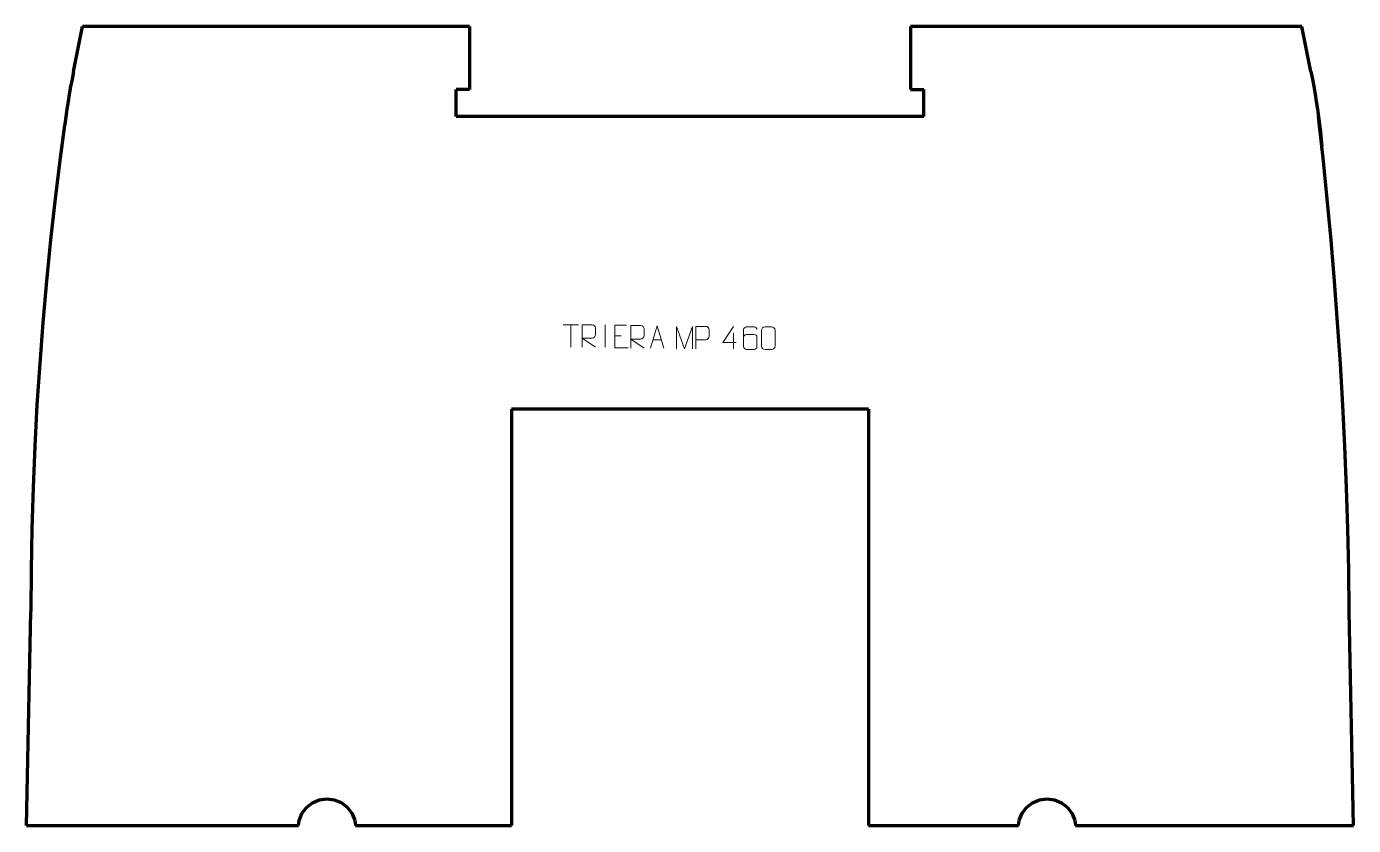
# Model space of a CAD drawing. Header units: millimetres. Extents: x -737 to 737, y 77 to 965.
import ezdxf

# ---------------------------------------------------------------- set-up
doc = ezdxf.new("R2010")
doc.units = ezdxf.units.MM
doc.header["$MEASUREMENT"] = 0
doc.layers.add('layer 1', color=7, linetype='Continuous')

msp = doc.modelspace()

# ---------------------------------------------------------------- linework, layer by layer
at = {"layer": 'layer 1', "lineweight": 211}
for points in [[(-684.9995, 914.9984), (-684.9995, 914.9984), (-674.9994, 964.9993), (-674.9994, 964.9993)], [(-245.0003, 964.9993), (-245.0003, 964.9993), (-674.9994, 964.9993), (-674.9994, 964.9993)], [(-245.0003, 964.9993), (-245.0003, 964.9993), (-245.0003, 894.9991), (-245.0003, 894.9991)], [(244.9986, 964.9993), (244.9986, 964.9993), (244.9986, 894.9991), (244.9986, 894.9991)], [(679.9995, 964.9993), (679.9995, 964.9993), (244.9986, 964.9993), (244.9986, 964.9993)], [(689.9988, 914.9984), (689.9988, 914.9984), (679.9995, 964.9993), (679.9995, 964.9993)], [(-684.9995, 914.9984), (-684.9995, 914.9984), (-686.6246, 906.6671), (-686.6246, 906.6671)], [(689.9988, 914.9984), (689.9988, 914.9984), (691.6178, 906.6687), (691.6178, 906.6687)], [(-686.6246, 906.6671), (-686.6246, 906.6671), (-688.1713, 898.3199), (-688.1713, 898.3199)], [(691.6178, 906.6687), (691.6178, 906.6687), (693.1459, 898.3215), (693.1459, 898.3215)], [(-689.6379, 889.959), (-689.6379, 889.959), (-691.0234, 881.5832), (-691.0234, 881.5832)], [(-688.1713, 898.3199), (-688.1713, 898.3199), (-689.6379, 889.959), (-689.6379, 889.959)], [(-259.9996, 864.9992), (-259.9996, 864.9992), (-259.9996, 894.9991), (-259.9996, 894.9991)], [(-245.0003, 894.9991), (-245.0003, 894.9991), (-259.9996, 894.9991), (-259.9996, 894.9991)], [(244.9986, 894.9991), (244.9986, 894.9991), (259.9996, 894.9991), (259.9996, 894.9991)], [(259.9996, 864.9992), (259.9996, 864.9992), (259.9996, 894.9991), (259.9996, 894.9991)], [(693.1459, 898.3215), (693.1459, 898.3215), (694.5826, 889.9574), (694.5826, 889.9574)], [(694.5826, 889.9574), (694.5826, 889.9574), (695.9281, 881.5792), (695.9281, 881.5792)], [(-692.3305, 873.1949), (-692.3305, 873.1949), (-693.5576, 864.7952), (-693.5576, 864.7952)], [(-691.0234, 881.5832), (-691.0234, 881.5832), (-692.3305, 873.1949), (-692.3305, 873.1949)], [(695.9281, 881.5792), (695.9281, 881.5792), (697.1827, 873.1852), (697.1827, 873.1852)], [(697.1827, 873.1852), (697.1827, 873.1852), (698.3455, 864.7794), (698.3455, 864.7794)], [(-694.8348, 855.3563), (-694.8348, 855.3563), (-699.7197, 819.2429), (-699.7197, 819.2429)], [(-694.7039, 856.3842), (-694.7039, 856.3842), (-694.8348, 855.3563), (-694.8348, 855.3563)], [(-693.5576, 864.7952), (-693.5576, 864.7952), (-694.7039, 856.3842), (-694.7039, 856.3842)], [(259.9996, 864.9992), (259.9996, 864.9992), (-259.9996, 864.9992), (-259.9996, 864.9992)], [(698.3455, 864.7794), (698.3455, 864.7794), (699.4162, 856.3612), (699.4162, 856.3612)], [(699.4162, 856.3612), (699.4162, 856.3612), (700.3952, 847.9316), (700.3952, 847.9316)], [(700.3952, 847.9316), (700.3952, 847.9316), (701.2817, 839.4919), (701.2817, 839.4919)], [(701.2817, 839.4919), (701.2817, 839.4919), (702.0215, 831.6426), (702.0215, 831.6426)], [(702.0772, 831.0438), (702.0772, 831.0438), (702.0215, 831.6426), (702.0215, 831.6426)], [(703.4086, 819.1346), (703.4086, 819.1346), (702.0772, 831.0438), (702.0772, 831.0438)], [(-699.7197, 819.2429), (-699.7197, 819.2429), (-705.354, 773.6211), (-705.354, 773.6211)], [(708.0696, 773.4469), (708.0696, 773.4469), (703.4086, 819.1346), (703.4086, 819.1346)], [(-705.354, 773.6211), (-705.354, 773.6211), (-710.4599, 727.9379), (-710.4599, 727.9379)], [(712.327, 727.7209), (712.327, 727.7209), (708.0696, 773.4469), (708.0696, 773.4469)], [(-710.4599, 727.9379), (-710.4599, 727.9379), (-715.0337, 682.1989), (-715.0337, 682.1989)], [(716.184, 681.9577), (716.184, 681.9577), (712.327, 727.7209), (712.327, 727.7209)], [(-715.0337, 682.1989), (-715.0337, 682.1989), (-719.079, 636.4086), (-719.079, 636.4086)], [(719.6366, 636.1634), (719.6366, 636.1634), (716.184, 681.9577), (716.184, 681.9577)], [(-719.079, 636.4086), (-719.079, 636.4086), (-722.5926, 590.5743), (-722.5926, 590.5743)], [(722.6855, 590.3403), (722.6855, 590.3403), (719.6366, 636.1634), (719.6366, 636.1634)], [(-722.5926, 590.5743), (-722.5926, 590.5743), (-725.5744, 544.704), (-725.5744, 544.704)], [(725.3308, 544.4919), (725.3308, 544.4919), (722.6855, 590.3403), (722.6855, 590.3403)], [(-725.5744, 544.704), (-725.5744, 544.704), (-728.0245, 498.8014), (-728.0245, 498.8014)], [(198.5001, 539.9989), (198.5001, 539.9989), (-198.5001, 539.9989), (-198.5001, 539.9989)], [(-198.5001, 539.9989), (-198.5001, 539.9989), (-198.5001, 77.4996), (-198.5001, 77.4996)], [(198.5001, 539.9989), (198.5001, 539.9989), (198.5001, 77.4996), (198.5001, 77.4996)], [(727.5728, 498.6216), (727.5728, 498.6216), (725.3308, 544.4919), (725.3308, 544.4919)], [(-728.0245, 498.8014), (-728.0245, 498.8014), (-729.9417, 452.8729), (-729.9417, 452.8729)], [(729.4116, 452.7343), (729.4116, 452.7343), (727.5728, 498.6216), (727.5728, 498.6216)], [(-729.9417, 452.8729), (-729.9417, 452.8729), (-731.3272, 406.9259), (-731.3272, 406.9259)], [(730.8444, 406.8329), (730.8444, 406.8329), (729.4116, 452.7343), (729.4116, 452.7343)], [(-731.3272, 406.9259), (-731.3272, 406.9259), (-732.1797, 360.9659), (-732.1797, 360.9659)], [(731.8735, 360.9202), (731.8735, 360.9202), (730.8444, 406.8329), (730.8444, 406.8329)], [(-732.1797, 360.9659), (-732.1797, 360.9659), (-732.5005, 314.999), (-732.5005, 314.999)], [(732.4989, 314.999), (732.4989, 314.999), (731.8735, 360.9202), (731.8735, 360.9202)], [(-737.187, 77.4996), (-737.187, 77.4996), (-732.5005, 314.999), (-732.5005, 314.999)], [(737.187, 77.4996), (737.187, 77.4996), (732.4989, 314.999), (732.4989, 314.999)], [(-419.5932, 102.5734), (-419.5932, 102.5734), (-411.9031, 105.8364), (-411.9031, 105.8364)], [(-411.9031, 105.8364), (-411.9031, 105.8364), (-403.6303, 106.9981), (-403.6303, 106.9981)], [(-403.6303, 106.9981), (-403.6303, 106.9981), (-395.3389, 105.9787), (-395.3389, 105.9787)], [(-395.3389, 105.9787), (-395.3389, 105.9787), (-387.595, 102.8485), (-387.595, 102.8485)], [(380.6434, 102.712), (380.6434, 102.712), (388.3619, 105.9088), (388.3619, 105.9088)], [(388.3619, 105.9088), (388.3619, 105.9088), (396.6448, 106.9993), (396.6448, 106.9993)], [(396.6448, 106.9993), (396.6448, 106.9993), (404.926, 105.9088), (404.926, 105.9088)], [(404.926, 105.9088), (404.926, 105.9088), (412.6445, 102.712), (412.6445, 102.712)], [(-434.3344, 83.0161), (-434.3344, 83.0161), (-431.2043, 90.76), (-431.2043, 90.76)], [(-431.2043, 90.76), (-431.2043, 90.76), (-426.1767, 97.4323), (-426.1767, 97.4323)], [(-426.1767, 97.4323), (-426.1767, 97.4323), (-419.5932, 102.5734), (-419.5932, 102.5734)], [(-387.595, 102.8485), (-387.595, 102.8485), (-380.9242, 97.8214), (-380.9242, 97.8214)], [(-380.9242, 97.8214), (-380.9242, 97.8214), (-375.7812, 91.2375), (-375.7812, 91.2375)], [(-375.7812, 91.2375), (-375.7812, 91.2375), (-372.5185, 83.5478), (-372.5185, 83.5478)], [(365.7338, 83.2823), (365.7338, 83.2823), (368.931, 90.9996), (368.931, 90.9996)], [(368.931, 90.9996), (368.931, 90.9996), (374.0167, 97.6275), (374.0167, 97.6275)], [(374.0167, 97.6275), (374.0167, 97.6275), (380.6434, 102.712), (380.6434, 102.712)], [(412.6445, 102.712), (412.6445, 102.712), (419.2712, 97.6275), (419.2712, 97.6275)], [(419.2712, 97.6275), (419.2712, 97.6275), (424.3569, 90.9996), (424.3569, 90.9996)], [(424.3569, 90.9996), (424.3569, 90.9996), (427.5541, 83.2823), (427.5541, 83.2823)], [(-737.187, 77.4996), (-737.187, 77.4996), (-435.0128, 77.4996), (-435.0128, 77.4996)], [(-435.0128, 77.4996), (-435.0128, 77.4996), (-434.3344, 83.0161), (-434.3344, 83.0161)], [(-372.5185, 83.5478), (-372.5185, 83.5478), (-371.6692, 77.4996), (-371.6692, 77.4996)], [(-371.6692, 77.4996), (-371.6692, 77.4996), (-198.5001, 77.4996), (-198.5001, 77.4996)], [(198.5001, 77.4996), (198.5001, 77.4996), (364.9726, 77.4996), (364.9726, 77.4996)], [(364.9726, 77.4996), (364.9726, 77.4996), (365.7338, 83.2823), (365.7338, 83.2823)], [(427.5541, 83.2823), (427.5541, 83.2823), (428.3149, 77.4996), (428.3149, 77.4996)], [(428.3149, 77.4996), (428.3149, 77.4996), (737.187, 77.4996), (737.187, 77.4996)]]:
    msp.add_open_spline(points, degree=3, dxfattribs=at)
at = {"layer": 'layer 1', "lineweight": 158}
msp.add_open_spline([(702.0215, 831.6426), (702.0215, 831.6426), (698.3455, 864.7794), (698.3455, 864.7794)], degree=3, dxfattribs=at)
at = {"layer": 'layer 1', "color": 250, "lineweight": 9}
for points in [[(-140.8202, 633.7131), (-140.8202, 633.7131), (-123.833, 633.7131), (-123.833, 633.7131)], [(-132.3264, 608.7831), (-132.3264, 608.7831), (-132.3264, 633.7366), (-132.3264, 633.7366)], [(-94.3266, 633.7469), (-94.3266, 633.7469), (-94.3266, 608.7728), (-94.3266, 608.7728)], [(-83.4947, 621.2598), (-83.4947, 621.2598), (-76.3266, 621.2598), (-76.3266, 621.2598)], [(48.4125, 624.6172), (48.4125, 624.6172), (48.4125, 606.9525), (48.4125, 606.9525)], [(-41.2031, 616.8796), (-41.2031, 616.8796), (-31.7074, 616.8796), (-31.7074, 616.8796)]]:
    msp.add_open_spline(points, degree=3, dxfattribs=at)
for points, knots in [([(-119.6587, 608.7831), (-119.6587, 608.7831), (-119.6587, 633.7366), (-119.6587, 633.7366), (-119.6587, 633.7366), (-116.0639, 633.7366), (-112.4684, 633.7366), (-108.8732, 633.7366), (-108.8732, 633.7366), (-106.5479, 633.6989), (-104.9906, 632.2089), (-104.9947, 629.8425), (-104.9947, 629.8425), (-104.9951, 627.807), (-104.9951, 624.7476), (-104.9947, 622.7116), (-104.9947, 622.7116), (-105.0012, 620.8361), (-106.8135, 618.8943), (-108.823, 618.8752), (-108.823, 618.8752), (-108.823, 618.8752), (-119.6587, 618.8752), (-119.6587, 618.8752), (-119.6587, 618.8752), (-119.6587, 618.8752), (-105.004, 608.7831), (-105.004, 608.7831)], [0, 0, 0, 0, 0.125, 0.125, 0.125, 0.125, 0.25, 0.25, 0.25, 0.25, 0.375, 0.375, 0.375, 0.375, 0.5, 0.5, 0.5, 0.5, 0.625, 0.625, 0.625, 0.625, 0.75, 0.75, 0.75, 0.75, 1, 1, 1, 1]), ([(-70.6208, 633.1395), (-70.6208, 633.1395), (-83.4947, 633.1395), (-83.4947, 633.1395), (-83.4947, 633.1395), (-83.4947, 633.1395), (-83.4947, 608.1859), (-83.4947, 608.1859), (-83.4947, 608.1859), (-83.4947, 608.1859), (-68.6289, 608.1859), (-68.6289, 608.1859)], [0, 0, 0, 0, 0.25, 0.25, 0.25, 0.25, 0.5, 0.5, 0.5, 0.5, 1, 1, 1, 1]), ([(-65.6586, 607.7831), (-65.6586, 607.7831), (-65.6586, 632.7366), (-65.6586, 632.7366), (-65.6586, 632.7366), (-62.0638, 632.7366), (-58.4683, 632.7366), (-54.8731, 632.7366), (-54.8731, 632.7366), (-52.5478, 632.6989), (-50.9905, 631.2089), (-50.9946, 628.8425), (-50.9946, 628.8425), (-50.995, 626.807), (-50.995, 623.7476), (-50.9946, 621.7116), (-50.9946, 621.7116), (-51.0011, 619.8361), (-52.8134, 617.8943), (-54.8229, 617.8752), (-54.8229, 617.8752), (-54.8229, 617.8752), (-65.6586, 617.8752), (-65.6586, 617.8752), (-65.6586, 617.8752), (-65.6586, 617.8752), (-51.0039, 607.7831), (-51.0039, 607.7831)], [0, 0, 0, 0, 0.125, 0.125, 0.125, 0.125, 0.25, 0.25, 0.25, 0.25, 0.375, 0.375, 0.375, 0.375, 0.5, 0.5, 0.5, 0.5, 0.625, 0.625, 0.625, 0.625, 0.75, 0.75, 0.75, 0.75, 1, 1, 1, 1]), ([(-43.9257, 607.6302), (-43.9257, 607.6302), (-36.5547, 632.5837), (-36.5547, 632.5837), (-36.5547, 632.5837), (-36.5547, 632.5837), (-28.9848, 607.6302), (-28.9848, 607.6302)], [0, 0, 0, 0, 0.333333333, 0.333333333, 0.333333333, 0.333333333, 1, 1, 1, 1]), ([(-14.8967, 606.9606), (-14.8967, 606.9606), (-14.8967, 631.9185), (-14.8967, 631.9185), (-14.8967, 631.9185), (-14.8967, 631.9185), (-5.9716, 606.9606), (-5.9716, 606.9606), (-5.9716, 606.9606), (-5.9716, 606.9606), (2.7883, 631.918), (2.7883, 631.918), (2.7883, 631.918), (2.7883, 631.918), (2.7883, 606.9606), (2.7883, 606.9606)], [0, 0, 0, 0, 0.2, 0.2, 0.2, 0.2, 0.4, 0.4, 0.4, 0.4, 0.6, 0.6, 0.6, 0.6, 1, 1, 1, 1]), ([(6.6137, 606.9627), (6.6137, 606.9627), (6.6137, 631.9163), (6.6137, 631.9163), (6.6137, 631.9163), (10.2087, 631.9163), (13.804, 631.9163), (17.3994, 631.9163), (17.3994, 631.9163), (19.7246, 631.8784), (21.282, 630.3883), (21.2778, 628.0222), (21.2778, 628.0222), (21.2774, 625.9865), (21.2774, 622.9272), (21.2778, 620.8912), (21.2778, 620.8912), (21.2713, 619.0158), (19.4591, 617.0739), (17.4495, 617.0548), (17.4495, 617.0548), (17.4495, 617.0548), (6.6137, 617.0548), (6.6137, 617.0548)], [0, 0, 0, 0, 0.142857143, 0.142857143, 0.142857143, 0.142857143, 0.285714286, 0.285714286, 0.285714286, 0.285714286, 0.428571429, 0.428571429, 0.428571429, 0.428571429, 0.571428571, 0.571428571, 0.571428571, 0.571428571, 0.714285714, 0.714285714, 0.714285714, 0.714285714, 1, 1, 1, 1]), ([(51.3566, 613.8561), (51.3566, 613.8561), (36.5349, 613.8561), (36.5349, 613.8561), (36.5349, 613.8561), (36.5349, 613.8561), (48.4125, 631.9266), (48.4125, 631.9266)], [0, 0, 0, 0, 0.333333333, 0.333333333, 0.333333333, 0.333333333, 1, 1, 1, 1]), ([(74.3813, 628.3151), (74.3572, 629.6546), (73.001, 631.3078), (71.4291, 631.2735), (71.4291, 631.2735), (68.4443, 631.2732), (65.4591, 631.2732), (62.4737, 631.2735), (62.4737, 631.2735), (61.2546, 631.2884), (59.5264, 629.8508), (59.5214, 628.3151), (59.5214, 628.3151), (59.5217, 621.9546), (59.5217, 615.5938), (59.5214, 609.2331), (59.5214, 609.2331), (59.5261, 608.0702), (61.2546, 606.2991), (62.4737, 606.2747), (62.4737, 606.2747), (65.4591, 606.275), (68.4443, 606.275), (71.4291, 606.2747), (71.4291, 606.2747), (72.7072, 606.3185), (74.3769, 607.933), (74.3813, 609.2331), (74.3813, 609.2331), (74.3813, 612.8164), (74.3813, 616.3995), (74.3813, 619.9822), (74.3813, 619.9822), (74.3428, 621.4604), (72.7601, 622.8933), (71.4291, 622.8913), (71.4291, 622.8913), (68.4443, 622.8916), (65.4591, 622.8916), (62.4737, 622.8913), (62.4737, 622.8913), (61.1442, 622.8963), (59.5012, 621.389), (59.5429, 619.9605)], [0, 0, 0, 0, 0.083333333, 0.083333333, 0.083333333, 0.083333333, 0.166666667, 0.166666667, 0.166666667, 0.166666667, 0.25, 0.25, 0.25, 0.25, 0.333333333, 0.333333333, 0.333333333, 0.333333333, 0.416666667, 0.416666667, 0.416666667, 0.416666667, 0.5, 0.5, 0.5, 0.5, 0.583333333, 0.583333333, 0.583333333, 0.583333333, 0.666666667, 0.666666667, 0.666666667, 0.666666667, 0.75, 0.75, 0.75, 0.75, 0.833333333, 0.833333333, 0.833333333, 0.833333333, 1, 1, 1, 1]), ([(83.3706, 631.2737), (85.7367, 631.2737), (88.1032, 631.2737), (90.4697, 631.2737), (90.4697, 631.2737), (92.4502, 631.3093), (94.4762, 629.815), (94.5033, 627.3729), (94.5033, 627.3729), (94.5029, 621.6155), (94.5029, 615.8577), (94.5033, 610.0995), (94.5033, 610.0995), (94.3612, 607.7719), (92.6548, 606.2896), (90.4697, 606.2788), (90.4697, 606.2788), (88.0973, 606.2792), (85.7249, 606.2792), (83.3529, 606.2788), (83.3529, 606.2788), (81.3944, 606.1732), (79.388, 608.0611), (79.3994, 610.0821), (79.3994, 610.0821), (79.3998, 615.8627), (79.3998, 621.643), (79.3994, 627.4228), (79.3994, 627.4228), (79.4037, 629.5648), (81.1808, 631.2873), (83.3706, 631.2737)], [0, 0, 0, 0, 0.111111111, 0.111111111, 0.111111111, 0.111111111, 0.222222222, 0.222222222, 0.222222222, 0.222222222, 0.333333333, 0.333333333, 0.333333333, 0.333333333, 0.444444444, 0.444444444, 0.444444444, 0.444444444, 0.555555556, 0.555555556, 0.555555556, 0.555555556, 0.666666667, 0.666666667, 0.666666667, 0.666666667, 0.777777778, 0.777777778, 0.777777778, 0.777777778, 1, 1, 1, 1])]:
    msp.add_open_spline(points, degree=3, knots=knots, dxfattribs=at)

doc.saveas('drawing.dxf')
